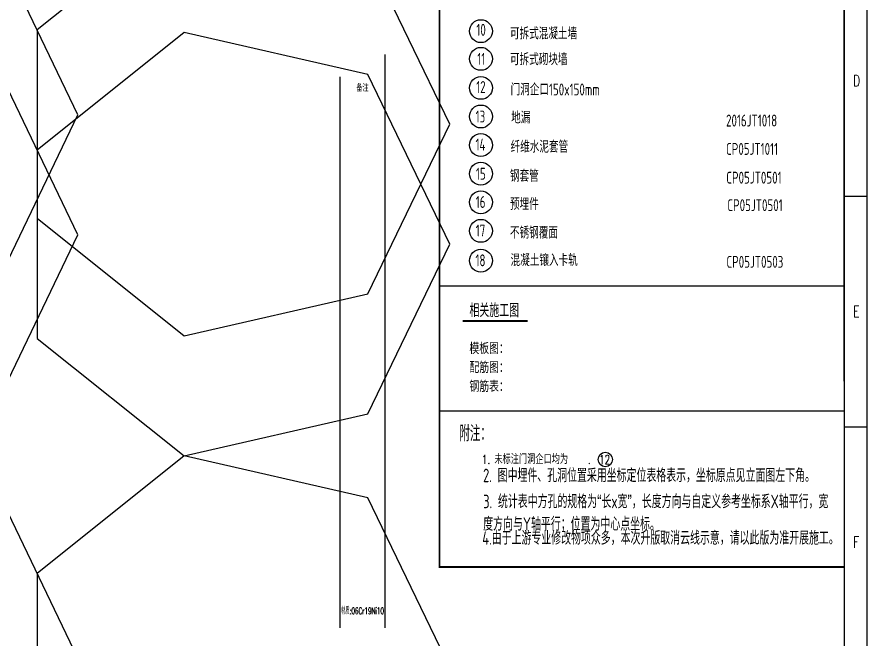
# Model space of a CAD drawing. Extents: x -383207 to 558143, y -95136 to 11777.
# Drawn here: x 400208 to 409659, y -88386 to -81470 of the extents above; entities that cross this region are included whole.
import ezdxf
from ezdxf.enums import TextEntityAlignment as Align

# ---------------------------------------------------------------- set-up
doc = ezdxf.new("R2010")
doc.units = 0
doc.linetypes.add('CONTINOUS', pattern=[0])
doc.layers.get('0').update_dxf_attribs({"linetype": 'CONTINUOUS'})
for name, color, linetype in [('B版云线202106', 2, 'CONTINUOUS'), ('C77(文本)', 7, 'CONTINUOUS'), ('NHJJJP_CenterLine', 7, 'CONTINUOUS'), ('NHJTTT_OpenLine', 7, 'CONTINUOUS'), ('TEXT', 4, 'CONTINUOUS'), ('图框', 4, 'CONTINOUS'), ('缩略图', 4, 'CONTINUOUS')]:
    doc.layers.add(name, color=color, linetype=linetype)
doc.styles.add('ACP1000普通样式', font='tssdeng.shx', dxfattribs={"width": 0.7, "bigfont": 'tssdchn.shx'})
doc.styles.add('HZ', font='TXT.shx', dxfattribs={"width": 0.7, "bigfont": 'hz.shx'})
doc.styles.add('RH', font='romans.shx', dxfattribs={"width": 0.7, "bigfont": 'hz.shx'})
doc.styles.add('S1', font='tssdeng.shx', dxfattribs={"width": 0.7, "bigfont": 'tssdchn.shx'})

# ---------------------------------------------------------------- blocks, each defined once
blk = doc.blocks.new('tk1')
at = {"color": 4, "flags": 128}
blk.add_lwpolyline([(82683.8, -541567.7), (82683.8, -562592.7)], dxfattribs=at)
blk.add_lwpolyline([(46133.8, -541817.7), (82431.8, -541817.7), (82431.8, -562342.7), (46133.8, -562342.7)], close=True)
at = {"flags": 128}
for points in [[(82433.8, -552080.2), (82683.8, -552080.2)], [(82433.8, -554645.8), (82683.8, -554645.8)]]:
    blk.add_lwpolyline(points, dxfattribs=at)
at = {"layer": 'C77(文本)', "color": 4}
blk.add_line((82431.8, -554137.1), (82431.8, -541817.7), dxfattribs=at)
at = {"color": 0, "style": 'HZ', "width": 0.7}
for s, p in [('D', (82530.1, -550860.1)), ('E', (82530.1, -553425.7)), ('F', (82530.1, -555991.3))]:
    blk.add_text(s, height=125, dxfattribs=at).set_placement(p)

msp = doc.modelspace()

# ---------------------------------------------------------------- linework, layer by layer
for points in [[(372483.6, -72948.5), (409658.6, -72948.5), (409658.6, -93973.5), (372483.6, -93973.5)], [(400885.4, -82556.8), (399976.7, -80669.8), (397934.7, -80203.7), (396297.1, -81509.6), (396297.1, -83604.1), (397934.7, -84910), (399976.7, -84443.9)], [(405019.3, -82660.5), (404110.6, -80773.5), (402068.6, -80307.4), (400431.1, -81613.3), (400431.1, -83707.8), (402068.6, -85013.7), (404110.6, -84547.6)], [(400885.4, -83893.5), (399976.7, -82006.4), (397934.7, -81540.3), (396297.1, -82846.2), (396297.1, -84940.7), (397934.7, -86246.6), (399976.7, -85780.6)], [(405019.3, -83997.2), (404110.6, -82110.1), (402068.6, -81644.1), (400431.1, -82949.9), (400431.1, -85044.4), (402068.6, -86350.3), (404110.6, -85884.3)], [(400885.4, -88599.8), (399976.7, -86712.7), (397934.7, -86246.6), (396297.1, -87552.5), (396297.1, -89647), (397934.7, -90952.9), (399976.7, -90486.9)], [(405019.3, -88703.5), (404110.6, -86816.4), (402068.6, -86350.3), (400431.1, -87656.2), (400431.1, -89750.7), (402068.6, -91056.6), (404110.6, -90590.6)]]:
    msp.add_lwpolyline(points, close=True)
at = {"layer": 'C77(文本)', "color": 4}
for p, q in [((409410.6, -84463.9), (404906.6, -84463.9)), ((409410.6, -85853.6), (404906.6, -85853.6))]:
    msp.add_line(p, q, dxfattribs=at)
at = {"layer": 'C77(文本)', "const_width": 22.5}
msp.add_lwpolyline([(405163.2, -84851.5), (405886.1, -84851.5)], dxfattribs=at)
at = {"layer": 'C77(文本)', "color": 4}
for centre in [(405366, -81627.3), (405366, -81935.5), (405366, -82258.3), (405366, -82576.3), (405366, -82894.3), (405366, -83212.3), (405366, -83530.3), (405366, -83848.1), (405366, -84179.2)]:
    msp.add_circle(centre, 127.2, dxfattribs=at)
at = {"layer": 'NHJJJP_CenterLine', "color": 1}
for p, q in [((404298.7, -81886.2), (404298.7, -88261.2)), ((403798.7, -82136.2), (403798.7, -88261.2))]:
    msp.add_line(p, q, dxfattribs=at)
at = {"layer": '图框', "color": 6}
msp.add_circle((406749.4, -86390.2), 80, dxfattribs=at)
at = {"layer": '缩略图', "const_width": 20}
msp.add_lwpolyline([(409406.6, -87585.7), (404906.6, -87585.7), (404906.6, -73198.5)], dxfattribs=at)

# ---------------------------------------------------------------- block references
at = {"layer": 'B版云线202106'}
msp.add_blockref('tk1', (326974.8, 468619.2), dxfattribs=at)

# ---------------------------------------------------------------- texts
at = {"layer": 'C77(文本)', "color": 4, "style": 'S1', "width": 0.7}
for s, height, p in [('10', 132.5, (405315.7, -81679.3)), ('可拆式混凝土墙', 132.5, (405689.3, -81719.1)), ('11', 132.5, (405325.4, -82003.3)), ('可拆式砌块墙', 132.5, (405689.3, -82006.3)), ('12', 132.5, (405313.8, -82315.2)), ('门洞企口150x150mm', 132.5, (405696.1, -82342.7)), ('13', 132.5, (405307.5, -82643)), ('地漏', 132.5, (405702.9, -82654.3)), ('2016JT1018', 132.5, (408091.5, -82688)), ('14', 132.5, (405306, -82955.5)), ('纤维水泥套管', 132.5, (405696.1, -82978.7)), ('CP05JT1011', 132.5, (408091.5, -83003.6)), ('15', 132.5, (405311.4, -83279.2)), ('钢套管', 132.5, (405689.3, -83303)), ('CP05JT0501', 132.5, (408094.3, -83322.8)), ('16', 132.5, (405308.7, -83593.1)), ('预埋件', 132.5, (405689.3, -83615.7)), ('CP05JT0501', 132.5, (408106.4, -83628.7)), ('17', 132.5, (405308.7, -83910.9)), ('不锈钢覆面', 132.5, (405689.3, -83933.4)), ('混凝土镶入卡轨', 132.5, (405696.1, -84239.5)), ('18', 132.5, (405306, -84242.3)), ('CP05JT0503', 132.5, (408096, -84259.1)), ('模板图：', 125, (405238.3, -85217.6)), ('配筋图：', 125, (405238.3, -85428.7)), ('钢筋表：', 125, (405238.3, -85639.9))]:
    msp.add_text(s, height=height, dxfattribs=at).set_placement(p)
at = {"layer": 'C77(文本)', "style": 'S1', "width": 0.7}
for s, height, p in [('相关施工图', 150, (405238.5, -84807.8)), ('附注：', 175, (405127.4, -86187.9))]:
    msp.add_text(s, height=height, dxfattribs=at).set_placement(p)
at = {"layer": 'NHJJJP_CenterLine', "color": 3, "style": 'RH', "width": 0.7}
msp.add_text('备注', height=75, dxfattribs=at).set_placement((404048.7, -82261.2), align=Align.MIDDLE_CENTER)
at = {"layer": 'NHJTTT_OpenLine', "color": 3, "style": 'RH', "width": 0.5}
msp.add_text('材质:06Cr19Ni10', height=75, dxfattribs=at).set_placement((403809.6, -88073.7), align=Align.MIDDLE_LEFT)
at = {"layer": 'TEXT', "color": 1, "style": 'ACP1000普通样式', "width": 0.7}
for s, p in [('2. 图中埋件、孔洞位置采用坐标定位表格表示，坐标原点见立面图左下角。', (405390.5, -86687.5)), ('4.由于上游专业修改物项众多，本次升版取消云线示意，请以此版为准开展施工。', (405381.5, -87382.7))]:
    msp.add_text(s, height=150, dxfattribs=at).set_placement(p, align=Align.BOTTOM_LEFT)
at = {"layer": 'TEXT', "color": 1, "insert": (405391.8, -86782.2), "char_height": 150, "attachment_point": 1, "style": 'ACP1000普通样式'}
msp.add_mtext_dynamic_manual_height_columns('3. 统计表中方孔的规格为“长x宽”，长度方向与自定义参考坐标系X轴平行，宽度方向与Y轴平行；位置为中心点坐标。', width=3911.658, gutter_width=1000, heights=[482.1], dxfattribs=at)
at = {"layer": '图框', "color": 6, "style": 'RH', "width": 0.7}
for s, p in [('1. 未标注门洞企口均为    .', (405378.2, -86439.9)), ('12', (406681.6, -86440.8))]:
    msp.add_text(s, height=100, dxfattribs=at).set_placement(p)

doc.saveas('drawing.dxf')
